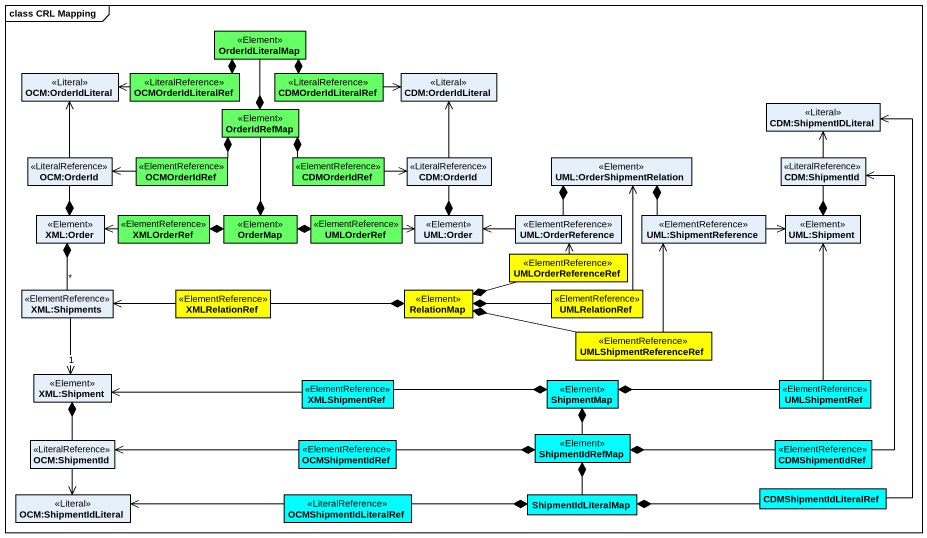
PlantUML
@startuml
mainframe class CRL Mapping
hide circle
hide empty members
class OrderIdLiteralMap <<Element>> #66FF66
class "OCM:OrderIdLiteral" as OCM_OrderIdLiteral <<Literal>>
class OCMOrderIdLiteralRef <<LiteralReference>> #66FF66
class CDMOrderIdLiteralRef <<LiteralReference>> #66FF66
class "CDM:OrderIdLiteral" as CDM_OrderIdLiteral <<Literal>>
class OrderIdRefMap <<Element>> #66FF66
class "CDM:ShipmentIDLiteral" as CDM_ShipmentIDLiteral <<Literal>>
class "OCM:OrderId" as OCM_OrderId <<LiteralReference>>
class OCMOrderIdRef <<ElementReference>> #66FF66
class CDMOrderIdRef <<ElementReference>> #66FF66
class "CDM:OrderId" as CDM_OrderId <<LiteralReference>>
class "UML:OrderShipmentRelation" as UML_OrderShipmentRelation <<Element>>
class "CDM:ShipmentId" as CDM_ShipmentId <<LiteralReference>>
class "XML:Order" as XML_Order <<Element>>
class XMLOrderRef <<ElementReference>> #66FF66
class OrderMap <<Element>> #66FF66
class UMLOrderRef <<ElementReference>> #66FF66
class "UML:Order" as UML_Order <<Element>>
class "UML:OrderReference" as UML_OrderReference <<ElementReference>>
class "UML:ShipmentReference" as UML_ShipmentReference <<ElementReference>>
class "UML:Shipment" as UML_Shipment <<Element>>
class UMLOrderReferenceRef <<ElementReference>> #FFFF00
class "XML:Shipments" as XML_Shipments <<ElementReference>>
class XMLRelationRef <<ElementReference>> #FFFF00
class RelationMap <<Element>> #FFFF00
class UMLRelationRef <<ElementReference>> #FFFF00
class UMLShipmentReferenceRef <<ElementReference>> #FFFF00
class "XML:Shipment" as XML_Shipment <<Element>>
class XMLShipmentRef <<ElementReference>> #00FFFF
class ShipmentMap <<Element>> #00FFFF
class UMLShipmentRef <<ElementReference>> #00FFFF
class ShipmentIdRefMap <<Element>> #00FFFF
class "OCM:ShipmentId" as OCM_ShipmentId <<LiteralReference>>
class OCMShipmentIdRef <<ElementReference>> #00FFFF
class CDMShipmentIdRef <<ElementReference>> #00FFFF
class "OCM:ShipmentIdLiteral" as OCM_ShipmentIdLiteral <<Literal>>
class OCMShipmentIdLiteralRef <<LiteralReference>> #00FFFF
class ShipmentIdLiteralMap #00FFFF
class CDMShipmentIdLiteralRef #00FFFF
OrderIdLiteralMap *-left- OCMOrderIdLiteralRef
OrderIdLiteralMap *-- CDMOrderIdLiteralRef
OCMOrderIdLiteralRef -left-> OCM_OrderIdLiteral
CDMOrderIdLiteralRef -right-> CDM_OrderIdLiteral
OrderIdRefMap *-up- OrderIdLiteralMap
OrderIdRefMap *-- OCMOrderIdRef
OrderIdRefMap *-- CDMOrderIdRef
OCM_OrderId -up-> OCM_OrderIdLiteral
OCMOrderIdRef -left-> OCM_OrderId
CDMOrderIdRef -right-> CDM_OrderId
CDM_OrderId -up-> CDM_OrderIdLiteral
UML_OrderShipmentRelation *-- UML_OrderReference
UML_OrderShipmentRelation *-- UML_ShipmentReference
CDM_ShipmentId -up-> CDM_ShipmentIDLiteral
XML_Order *-up- OCM_OrderId
XML_Order *-- "*" XML_Shipments
XMLOrderRef -left-> XML_Order
OrderMap *-up- OrderIdRefMap
OrderMap *-left- XMLOrderRef
OrderMap *-right- UMLOrderRef
UMLOrderRef -right-> UML_Order
UML_Order *-up- CDM_OrderId
UML_OrderReference -left-> UML_Order
UML_ShipmentReference -right-> UML_Shipment
UML_Shipment *-up- CDM_ShipmentId
UMLOrderReferenceRef -up-> UML_OrderReference
XML_Shipments --> "1" XML_Shipment
XMLRelationRef -left-> XML_Shipments
RelationMap *-right- UMLOrderReferenceRef
RelationMap *-left- XMLRelationRef
RelationMap *-right- UMLRelationRef
RelationMap *-right- UMLShipmentReferenceRef
UMLRelationRef -up-> UML_OrderShipmentRelation
UMLShipmentReferenceRef -up-> UML_ShipmentReference
XML_Shipment *-- OCM_ShipmentId
XMLShipmentRef -left-> XML_Shipment
ShipmentMap *-left- XMLShipmentRef
ShipmentMap *-right- UMLShipmentRef
ShipmentMap *-- ShipmentIdRefMap
UMLShipmentRef -up-> UML_Shipment
ShipmentIdRefMap *-left- OCMShipmentIdRef
ShipmentIdRefMap *-right- CDMShipmentIdRef
ShipmentIdRefMap *-- ShipmentIdLiteralMap
OCM_ShipmentId --> OCM_ShipmentIdLiteral
OCMShipmentIdRef -left-> OCM_ShipmentId
CDMShipmentIdRef -up-> CDM_ShipmentId
OCMShipmentIdLiteralRef -left-> OCM_ShipmentIdLiteral
ShipmentIdLiteralMap *-left- OCMShipmentIdLiteralRef
ShipmentIdLiteralMap *-right- CDMShipmentIdLiteralRef
CDMShipmentIdLiteralRef -up-> CDM_ShipmentIDLiteral
@enduml
